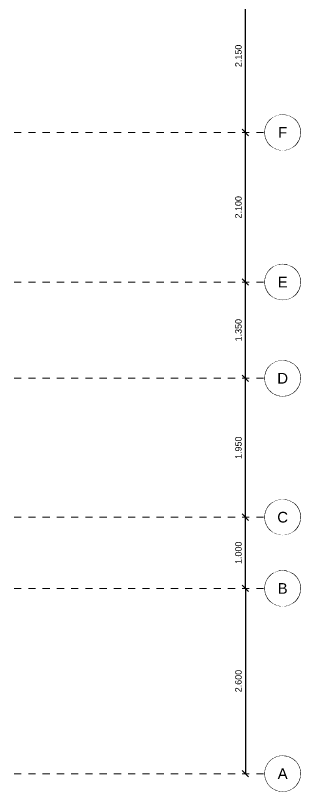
# Model space of a CAD drawing. Header units: inches. Extents: x -11.3 to 47.2, y -1.9 to 32.
# Drawn here: x 27.22 to 31.22, y 2.25 to 13.14 of the extents above; entities that cross this region are included whole.
import ezdxf
from ezdxf.enums import TextEntityAlignment as Align

# ---------------------------------------------------------------- set-up
doc = ezdxf.new("R2010")
doc.units = ezdxf.units.IN
doc.header["$MEASUREMENT"] = 0
doc.set_wipeout_variables(frame=1)
doc.linetypes.add('AXES-TYP$0$CENTER2', pattern=[1.125, 0.75, -0.125, 0.125, -0.125])
doc.layers.add('AXES-2ND&3RD$0$A-GRID-IDEN @ 50', color=51, linetype='Continuous')
for name, color, linetype, lineweight in [('AXES-2ND&3RD$0$S-AXIS-CIRC', 22, 'Continuous', 13), ('AXES-TYP$0$S-AXIS-PLAN', 20, 'AXES-TYP$0$CENTER2', 18), ('FOUNDATION$0$S-ANNO-TEXT', 130, 'Continuous', 13)]:
    doc.layers.add(name, color=color, linetype=linetype, lineweight=lineweight)
doc.styles.add('AXES-2ND&3RD$0$DMA-T-S', font='sanss___.ttf', dxfattribs={"height": 0.0023})
doc.styles.add('AXES-ROOF$0$DMA-TXT-DIM', font='sanss___.ttf', dxfattribs={"height": 0.0018})
doc.styles.add('AXES-TYP$0$DMA-TXT-DIM', font='sanss___.ttf', dxfattribs={"height": 0.0018})
doc.dimstyles.new('AXES-ROOF$0$DMA-DIM', dxfattribs={"dimtxt": 0.0018, "dimasz": 0.0018, "dimexe": 0, "dimexo": 0, "dimgap": 0.001, "dimtad": 1, "dimdec": 3, "dimlfac": -1, "dimrnd": 0.001, "dimzin": 1, "dimdsep": 46, "dimtxsty": 'AXES-ROOF$0$DMA-TXT-DIM', "dimblk": 'AXES-ROOF$0$_Oblique', "dimcen": 0.003, "dimclrd": 256, "dimclre": 256, "dimclrt": 2, "dimadec": 3, "dimazin": 0, "dimtfac": 1, "dimtdec": 3, "dimtofl": 0, "dimtmove": 0, "dimatfit": 3, "dimfxl": 0.05, "dimtolj": 1, "dimtzin": 0, "dimlwe": -1, "dimarcsym": 0})
doc.dimstyles.new('AXES-TYP$0$DMA-DIM', dxfattribs={"dimtxt": 0.0018, "dimasz": 0.0018, "dimexe": 0, "dimexo": 0, "dimgap": 0.001, "dimtad": 1, "dimdec": 3, "dimlfac": -1, "dimrnd": 0.001, "dimzin": 1, "dimdsep": 46, "dimtxsty": 'AXES-TYP$0$DMA-TXT-DIM', "dimblk": 'AXES-TYP$0$_Oblique', "dimcen": 0.003, "dimclrd": 256, "dimclre": 256, "dimclrt": 2, "dimadec": 3, "dimazin": 0, "dimtfac": 1, "dimtdec": 3, "dimtofl": 0, "dimtmove": 0, "dimatfit": 3, "dimfxl": 0.05, "dimtolj": 1, "dimtzin": 0, "dimlwe": -1, "dimarcsym": 0})

# ---------------------------------------------------------------- blocks, each defined once
blk = doc.blocks.new('AXES-TYP$0$_Oblique')
at = {"color": 0, "linetype": 'ByBlock', "lineweight": -2}
blk.add_line((0.5, 0.5), (-0.5, -0.5), dxfattribs=at)
blk = doc.blocks.new('*D177')
at = {"layer": 'Defpoints', "color": 0, "transparency": 16777216}
for p in [(30.45, 5.1), (30.45, 2.5), (30.45, 2.5)]:
    blk.add_point(p, dxfattribs=at)
at = {"layer": 'FOUNDATION$0$S-ANNO-TEXT', "lineweight": -2, "transparency": 16777216}
blk.add_line((30.45, 5.1), (30.45, 2.5), dxfattribs=at)
at = {"layer": 'FOUNDATION$0$S-ANNO-TEXT', "lineweight": -2, "transparency": 16777216, "xscale": 0.09, "yscale": 0.09, "zscale": 0.09}
for p, rotation in [((30.45, 5.1), 90), ((30.45, 2.5), 270)]:
    blk.add_blockref('AXES-TYP$0$_Oblique', p, dxfattribs=dict(at, rotation=rotation))
at = {"layer": 'FOUNDATION$0$S-ANNO-TEXT', "transparency": 16777216, "insert": (30.353, 3.8), "char_height": 0.09, "attachment_point": 5, "rotation": 90, "style": 'AXES-TYP$0$DMA-TXT-DIM'}
blk.add_mtext('\\A1;2.600', dxfattribs=at)
blk = doc.blocks.new('AXES-ROOF$0$_Oblique')
at = {"color": 0, "linetype": 'ByBlock', "lineweight": -2}
blk.add_line((0.5, 0.5), (-0.5, -0.5), dxfattribs=at)
blk = doc.blocks.new('*D207')
at = {"layer": 'Defpoints', "color": 0, "transparency": 16777216}
for p in [(30.45, 6.1), (30.45, 6.1), (30.45, 5.1)]:
    blk.add_point(p, dxfattribs=at)
at = {"layer": 'FOUNDATION$0$S-ANNO-TEXT', "lineweight": -2, "transparency": 16777216}
blk.add_line((30.45, 5.1), (30.45, 6.1), dxfattribs=at)
at = {"layer": 'FOUNDATION$0$S-ANNO-TEXT', "lineweight": -2, "transparency": 16777216, "xscale": 0.09, "yscale": 0.09, "zscale": 0.09}
for p, rotation in [((30.45, 6.1), 90), ((30.45, 5.1), 270)]:
    blk.add_blockref('AXES-ROOF$0$_Oblique', p, dxfattribs=dict(at, rotation=rotation))
at = {"layer": 'FOUNDATION$0$S-ANNO-TEXT', "transparency": 16777216, "insert": (30.353, 5.6), "char_height": 0.09, "attachment_point": 5, "rotation": 90, "style": 'AXES-ROOF$0$DMA-TXT-DIM'}
blk.add_mtext('\\A1;1.000', dxfattribs=at)
blk = doc.blocks.new('*D205')
at = {"layer": 'Defpoints', "color": 0, "transparency": 16777216}
for p in [(30.45, 9.4), (30.45, 9.4), (30.45, 8.05)]:
    blk.add_point(p, dxfattribs=at)
at = {"layer": 'FOUNDATION$0$S-ANNO-TEXT', "lineweight": -2, "transparency": 16777216}
blk.add_line((30.45, 8.05), (30.45, 9.4), dxfattribs=at)
at = {"layer": 'FOUNDATION$0$S-ANNO-TEXT', "lineweight": -2, "transparency": 16777216, "xscale": 0.09, "yscale": 0.09, "zscale": 0.09}
for p, rotation in [((30.45, 9.4), 90), ((30.45, 8.05), 270)]:
    blk.add_blockref('AXES-ROOF$0$_Oblique', p, dxfattribs=dict(at, rotation=rotation))
at = {"layer": 'FOUNDATION$0$S-ANNO-TEXT', "transparency": 16777216, "insert": (30.353, 8.725), "char_height": 0.09, "attachment_point": 5, "rotation": 90, "style": 'AXES-ROOF$0$DMA-TXT-DIM'}
blk.add_mtext('\\A1;1.350', dxfattribs=at)
blk = doc.blocks.new('*D203')
at = {"layer": 'Defpoints', "color": 0, "transparency": 16777216}
for p in [(30.45, 11.5), (30.45, 11.5), (30.45, 9.4)]:
    blk.add_point(p, dxfattribs=at)
at = {"layer": 'FOUNDATION$0$S-ANNO-TEXT', "lineweight": -2, "transparency": 16777216}
blk.add_line((30.45, 9.4), (30.45, 11.5), dxfattribs=at)
at = {"layer": 'FOUNDATION$0$S-ANNO-TEXT', "lineweight": -2, "transparency": 16777216, "xscale": 0.09, "yscale": 0.09, "zscale": 0.09}
for p, rotation in [((30.45, 11.5), 90), ((30.45, 9.4), 270)]:
    blk.add_blockref('AXES-ROOF$0$_Oblique', p, dxfattribs=dict(at, rotation=rotation))
at = {"layer": 'FOUNDATION$0$S-ANNO-TEXT', "transparency": 16777216, "insert": (30.353, 10.45), "char_height": 0.09, "attachment_point": 5, "rotation": 90, "style": 'AXES-ROOF$0$DMA-TXT-DIM'}
blk.add_mtext('\\A1;2.100', dxfattribs=at)
blk = doc.blocks.new('*D201')
at = {"layer": 'Defpoints', "color": 0, "transparency": 16777216}
for p in [(30.45, 13.65), (30.45, 13.65), (30.45, 11.5)]:
    blk.add_point(p, dxfattribs=at)
at = {"layer": 'FOUNDATION$0$S-ANNO-TEXT', "lineweight": -2, "transparency": 16777216}
blk.add_line((30.45, 11.5), (30.45, 13.65), dxfattribs=at)
at = {"layer": 'FOUNDATION$0$S-ANNO-TEXT', "lineweight": -2, "transparency": 16777216, "xscale": 0.09, "yscale": 0.09, "zscale": 0.09}
for p, rotation in [((30.45, 13.65), 90), ((30.45, 11.5), 270)]:
    blk.add_blockref('AXES-ROOF$0$_Oblique', p, dxfattribs=dict(at, rotation=rotation))
at = {"layer": 'FOUNDATION$0$S-ANNO-TEXT', "transparency": 16777216, "insert": (30.353, 12.575), "char_height": 0.09, "attachment_point": 5, "rotation": 90, "style": 'AXES-ROOF$0$DMA-TXT-DIM'}
blk.add_mtext('\\A1;2.150', dxfattribs=at)
blk = doc.blocks.new('*D189')
at = {"layer": 'Defpoints', "color": 0, "transparency": 16777216}
for p in [(30.45, 8.05), (30.45, 8.05), (30.45, 6.1)]:
    blk.add_point(p, dxfattribs=at)
at = {"layer": 'FOUNDATION$0$S-ANNO-TEXT', "lineweight": -2, "transparency": 16777216}
blk.add_line((30.45, 6.1), (30.45, 8.05), dxfattribs=at)
at = {"layer": 'FOUNDATION$0$S-ANNO-TEXT', "lineweight": -2, "transparency": 16777216, "xscale": 0.09, "yscale": 0.09, "zscale": 0.09}
for p, rotation in [((30.45, 8.05), 90), ((30.45, 6.1), 270)]:
    blk.add_blockref('AXES-ROOF$0$_Oblique', p, dxfattribs=dict(at, rotation=rotation))
at = {"layer": 'FOUNDATION$0$S-ANNO-TEXT', "transparency": 16777216, "insert": (30.353, 7.075), "char_height": 0.09, "attachment_point": 5, "rotation": 90, "style": 'AXES-ROOF$0$DMA-TXT-DIM'}
blk.add_mtext('\\A1;1.950', dxfattribs=at)
blk = doc.blocks.new('AXES-2ND&3RD$0$GI')
at = {"layer": 'AXES-2ND&3RD$0$S-AXIS-CIRC'}
blk.add_circle((0, 0), 0.005, dxfattribs=at)
at = {"style": 'AXES-2ND&3RD$0$DMA-T-S'}
blk.add_attdef('GRID_INDICATOR', text='', height=0.003, dxfattribs=at).set_placement((0, 0), align=Align.MIDDLE)
blk.add_wipeout([(0, 0.005), (0.0017, 0.0047), (0.00306, 0.00395), (0.00388, 0.00315), (0.00443, 0.00232), (0.00481, 0.00137), (0.005, 0), (0.00493, -0.00086), (0.00455, -0.00207), (0.00368, -0.00338), (0.00281, -0.00414), (0.00209, -0.00454), (0.00139, -0.0048), (0.00044, -0.00498), (-0.00046, -0.00498), (-0.00143, -0.00479), (-0.00255, -0.0043), (-0.00307, -0.00394), (-0.00383, -0.00322), (-0.0044, -0.00237), (-0.00482, -0.00132), (-0.00498, -0.00047), (-0.00493, 0.00082), (-0.00466, 0.0018), (-0.00433, 0.0025), (-0.00388, 0.00315), (-0.00314, 0.00389), (-0.00238, 0.0044), (-0.00159, 0.00474), (-0.00097, 0.0049)]).dxf.layer = 'AXES-2ND&3RD$0$S-AXIS-CIRC'
for tag, p in [('LINE_1', (0, 0.0015)), ('LINE_2', (0, -0.00216))]:
    blk.add_attdef(tag, text='', height=0.003, dxfattribs=at).set_placement(p, align=Align.MIDDLE)

msp = doc.modelspace()

# ---------------------------------------------------------------- linework, layer by layer
at = {"layer": 'AXES-TYP$0$S-AXIS-PLAN', "ltscale": 0.01}
for p, q in [((-2.1947, 11.5001), (30.7233, 11.5001)), ((-2.1947, 9.4), (30.7233, 9.4)), ((-2.1947, 8.05), (30.7233, 8.05)), ((-2.1947, 6.1), (30.7233, 6.1)), ((-2.1947, 5.1), (30.7233, 5.1)), ((-2.1947, 2.5), (30.7233, 2.5))]:
    msp.add_line(p, q, dxfattribs=at)

# ---------------------------------------------------------------- dimensions: what is measured, and where the dimension line sits
at = {"layer": 'FOUNDATION$0$S-ANNO-TEXT'}
for base, p1, p2, dimstyle, picture, middle in [((30.4497, 13.65), (30.4497, 11.5001), (30.4497, 13.65), 'AXES-ROOF$0$DMA-DIM', '*D201', (30.3534, 12.575)), ((30.4497, 11.5001), (30.4497, 9.4), (30.4497, 11.5001), 'AXES-ROOF$0$DMA-DIM', '*D203', (30.3534, 10.45)), ((30.4497, 9.4), (30.4497, 8.05), (30.4497, 9.4), 'AXES-ROOF$0$DMA-DIM', '*D205', (30.3533, 8.725)), ((30.4497, 8.05), (30.4497, 6.1), (30.4497, 8.05), 'AXES-ROOF$0$DMA-DIM', '*D189', (30.3534, 7.075)), ((30.4497, 6.1), (30.4497, 5.1), (30.4497, 6.1), 'AXES-ROOF$0$DMA-DIM', '*D207', (30.3534, 5.6)), ((30.4497, 2.5), (30.4497, 5.1), (30.4497, 2.5), 'AXES-TYP$0$DMA-DIM', '*D177', (30.3533, 3.8))]:
    dim = msp.add_linear_dim(base=base, p1=p1, p2=p2, angle=90, dimstyle=dimstyle, override={"dimscale": 0, "dimclrt": 256, "dimtix": 1, "dimtofl": 1, "dimtmove": 1, "dimatfit": 0}, dxfattribs=at)
    dim.commit()
    dim.dimension.update_dxf_attribs({"geometry": picture, "text_midpoint": middle})

# ---------------------------------------------------------------- next in the draw order: block references
at = {"layer": 'AXES-2ND&3RD$0$A-GRID-IDEN @ 50'}
ref = msp.add_blockref('AXES-2ND&3RD$0$GI', (30.9733, 11.5001), dxfattribs=dict(at, xscale=50, yscale=50, zscale=50))
ref.add_attrib('GRID_INDICATOR', 'F', dxfattribs={"layer": '0', "color": 2, "height": 0.15, "style": 'AXES-2ND&3RD$0$DMA-T-S'}).set_placement((30.9733, 11.5001), align=Align.MIDDLE)
ref = msp.add_blockref('AXES-2ND&3RD$0$GI', (30.9733, 9.4), dxfattribs=dict(at, xscale=50, yscale=50, zscale=50))
ref.add_attrib('GRID_INDICATOR', 'E', dxfattribs={"layer": '0', "color": 2, "height": 0.15, "style": 'AXES-2ND&3RD$0$DMA-T-S'}).set_placement((30.9733, 9.4), align=Align.MIDDLE)
ref = msp.add_blockref('AXES-2ND&3RD$0$GI', (30.9733, 8.05), dxfattribs=dict(at, xscale=50, yscale=50, zscale=50))
ref.add_attrib('GRID_INDICATOR', 'D', dxfattribs={"layer": '0', "color": 2, "height": 0.15, "style": 'AXES-2ND&3RD$0$DMA-T-S'}).set_placement((30.9733, 8.05), align=Align.MIDDLE)
ref = msp.add_blockref('AXES-2ND&3RD$0$GI', (30.9733, 6.1), dxfattribs=dict(at, xscale=50, yscale=50, zscale=50))
ref.add_attrib('GRID_INDICATOR', 'C', dxfattribs={"layer": '0', "color": 2, "height": 0.15, "style": 'AXES-2ND&3RD$0$DMA-T-S'}).set_placement((30.9733, 6.1), align=Align.MIDDLE)
ref = msp.add_blockref('AXES-2ND&3RD$0$GI', (30.9733, 5.1), dxfattribs=dict(at, xscale=50, yscale=50, zscale=50))
ref.add_attrib('GRID_INDICATOR', 'B', dxfattribs={"layer": '0', "color": 2, "height": 0.15, "style": 'AXES-2ND&3RD$0$DMA-T-S'}).set_placement((30.9733, 5.1), align=Align.MIDDLE)
ref = msp.add_blockref('AXES-2ND&3RD$0$GI', (30.9733, 2.5), dxfattribs=dict(at, xscale=50, yscale=50, zscale=50))
ref.add_attrib('GRID_INDICATOR', 'A', dxfattribs={"layer": '0', "color": 2, "height": 0.15, "style": 'AXES-2ND&3RD$0$DMA-T-S'}).set_placement((30.9733, 2.5), align=Align.MIDDLE)

doc.saveas('drawing.dxf')
